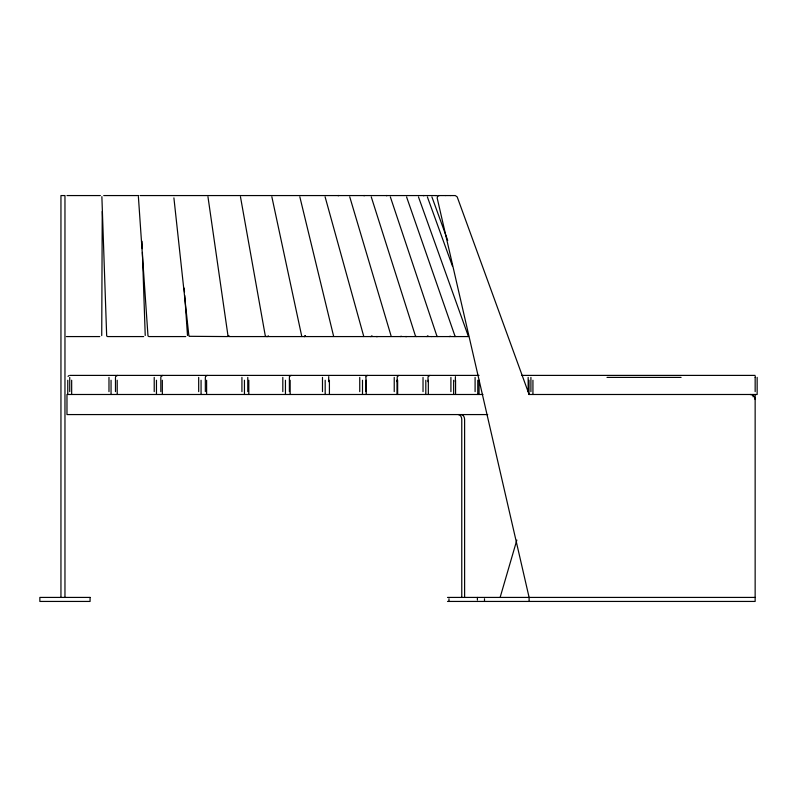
<?xml version="1.0" encoding="UTF-8"?>
<svg xmlns="http://www.w3.org/2000/svg" width="797" height="797" viewBox="0 0 797 797"><rect width="100%" height="100%" fill="white"/><g stroke="black" fill="none" stroke-linecap="round" stroke-linejoin="round"><path stroke-width="1.2" d="M101.727 335.587L102.245 211.474M500.127 597.421L516.845 540.057M455.426 376.622L455.296 381.673M328.743 376.622L328.613 381.673M115.645 376.602L117.478 375.397M365.654 376.722L367.527 375.397M427.909 335.716L426.913 336.573M371.96 335.756L370.974 336.573M289.321 376.622L291.164 375.397M205.427 376.602L207.26 375.397M268.4 335.836L267.483 336.553M229.088 335.856L228.121 336.573M160.954 376.602L162.797 375.397M305.44 335.995L304.544 336.573M68.034 376.403L68.771 375.666M450.245 336.155L449.438 336.573M401.24 336.185L400.443 336.573M439.137 195.564L437.563 196.321L437.174 198.025L529.108 597.421L529.108 601.436M207.957 196.72L227.972 335.716M370.794 336.553L370.744 336.573M398.889 375.417L397.235 376.722L397.115 381.673M304.374 336.573L305.281 335.916L304.165 336.573M431.904 196.909L447.715 240.435M429.942 375.397L428.049 376.722L427.939 381.673M267.154 336.573L266.975 336.573M450.494 195.564L450.624 195.564M445.732 195.564L445.872 195.564M406.829 195.564L407.078 195.564M423.924 195.564L423.396 195.584L424.084 195.564M338.476 195.564L337.918 195.584L338.635 195.564M364.339 195.564L363.771 195.584L364.498 195.564M386.924 195.564L386.366 195.584L387.083 195.564M66.988 195.564L100.362 195.564M103.73 195.564L138.688 195.564M140.152 195.564L406.301 195.564M435.879 195.564L406.918 195.564M437.862 195.564L455.296 195.564L457.189 196.889L529.108 394.485M66.4 336.573L99.774 336.573M143.669 336.573L107.595 336.573L106.678 335.985L101.877 196.64M138.389 196.64L147.993 335.985L148.909 336.573L185.751 336.573M227.494 336.573L189.198 336.314M468.596 336.573L228.978 336.573L228.081 336.035M69.777 375.397L479.057 375.397M521.656 375.397L755.148 375.397M607.005 377.399L681.086 377.399M482.952 394.485L66.978 394.485L66.978 414.57L487.704 414.57M528.8 394.485L757.15 394.485L757.15 377.399M447.506 597.421L755.148 597.421M447.506 601.436L755.148 601.436L755.148 394.485M377.32 336.573L376.553 336.553L377.13 336.573M406.45 336.573L405.723 336.553L406.261 336.573M431.835 336.573L431.665 336.573M454.141 336.573L453.991 336.573M455.864 336.573L454.918 335.916L406.57 196.909M437.782 336.573L436.846 335.916L390.341 196.899M416.363 336.573L415.406 335.886L371.253 196.859M363.781 336.523L325.096 196.839M266.268 336.573L265.281 335.776L240.465 196.749M301.794 336.513L271.847 196.779M333.634 336.354L299.831 196.819M427.371 196.899L452.437 266.068M418.475 196.909L468.218 335.906M349.744 196.859L391.058 335.846M145.223 335.477L142.404 252.42M173.905 197.895L188.869 335.676M187.494 335.477L184.735 295.478M184.237 288.125L184.486 291.802M142.025 241.252L142.284 248.694M755.247 376.881L755.247 377.399M755.158 376.881L755.158 391.636M753.135 394.485L753.135 396.846M532.934 380.249L532.934 394.485M530.912 377.399L530.912 391.636M528.999 380.249L528.999 394.485M528.162 377.399L528.162 391.636M484.496 598.756L484.496 601.436M479.057 380.249L479.057 394.485M477.772 380.249L477.772 394.485M477.393 597.421L477.393 600.091M475.092 377.399L475.092 391.636M464.611 597.421L464.611 419.601A5.021 3.557 -90 0 0 461.055 414.57M461.762 597.421L461.762 419.601A5.021 3.557 -90 0 0 458.215 414.57M455.565 380.249L455.565 394.485M453.652 380.249L453.652 394.485M450.903 377.399L450.903 391.636M448.98 598.756L448.98 601.436M428.338 380.249L428.338 394.485M425.807 380.249L425.807 394.485M423.028 377.399L423.028 391.636M397.643 380.249L397.643 394.485M397.006 380.249L397.006 394.485M394.236 377.399L394.236 391.636M366.202 380.249L366.202 394.485M365.962 377.399L365.962 391.636M362.496 380.249L362.496 394.485M359.746 377.399L359.746 391.636M329.42 380.249L329.42 394.485M325.186 380.249L325.186 394.485M322.486 377.399L322.486 391.636M290.158 380.249L290.158 394.485M289.381 377.399L289.381 391.636M285.446 380.249L285.446 394.485M282.815 377.399L282.815 391.636M248.813 380.249L248.813 394.485M247.777 377.399L247.777 391.636M244.45 380.249L244.45 394.485M241.929 377.399L241.929 391.636M206.612 380.249L206.612 394.485M205.337 377.399L205.337 391.636M201.073 380.249L201.073 394.485M198.682 377.399L198.682 391.636M162.339 380.249L162.339 394.485M160.825 377.399L160.825 391.636M156.461 380.249L156.461 394.485M154.22 377.399L154.22 391.636M117.209 380.249L117.209 394.485M115.475 377.399L115.475 391.636M111.052 380.249L111.052 394.485M108.98 377.399L108.98 391.636M71.66 380.249L71.66 394.485M69.728 377.399L69.728 391.636M67.765 380.249L67.765 394.485M64.965 597.421L64.965 195.564L60.951 195.564L60.951 597.421M750.126 394.485A5.021 5.021 0 0 1 755.148 399.506M436.477 195.564L435.969 195.584L436.477 195.564M90.081 597.421L39.85 597.421L39.85 601.436L90.081 601.436L90.081 597.421"/></g></svg>
